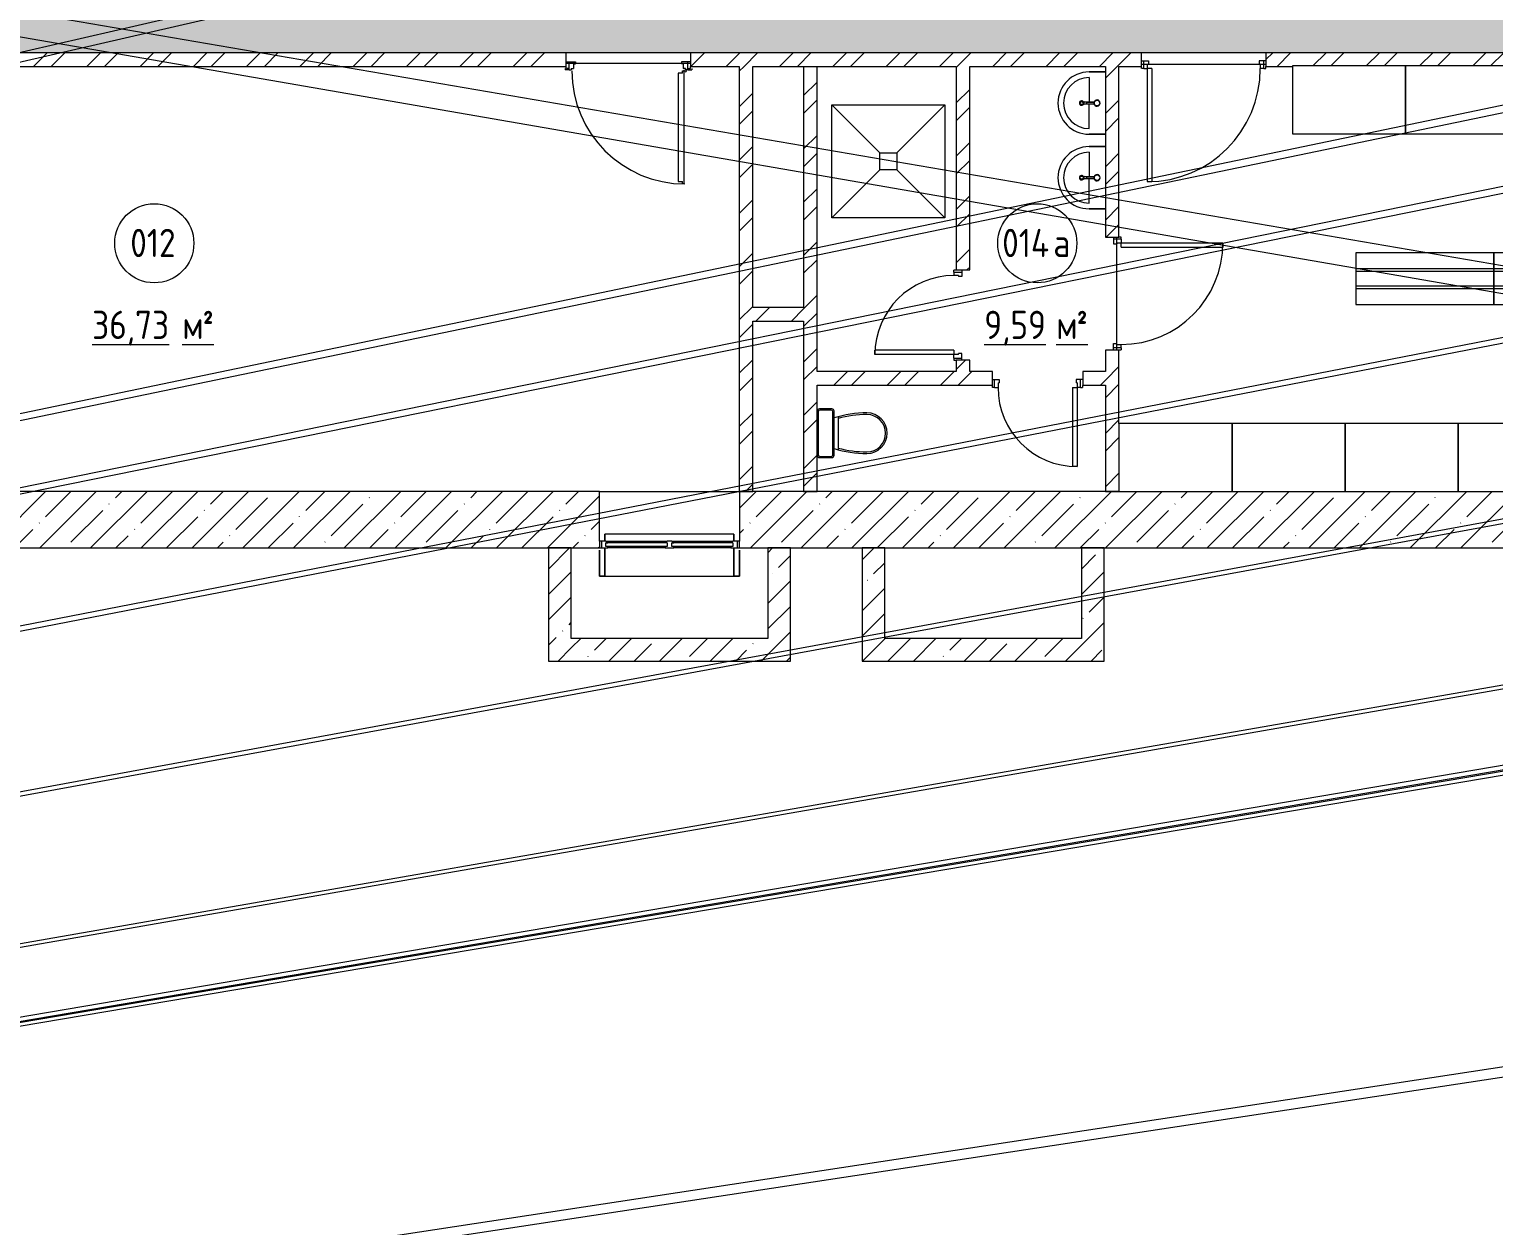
# Model space of a CAD drawing. Header units: millimetres. Extents: x -515342 to 330399, y -224905 to 507333.
# Drawn here: x -348578 to -335623, y -188794 to -178212 of the extents above; entities that cross this region are included whole.
import ezdxf

# ---------------------------------------------------------------- set-up
doc = ezdxf.new("R2010")
doc.units = ezdxf.units.MM
doc.linetypes.add('ASVP_Невидимые', pattern=[5, 3, -2])
doc.layers.get('0').update_dxf_attribs({"lineweight": 0})
for name, color, linetype, lineweight in [('_ Окна', 7, 'Continuous', 0), ('Витраж', 7, 'Continuous', 0), ('Двери', 7, 'Continuous', 0), ('Марки помещений', 7, 'Continuous', 0), ('Мебель', 7, 'Continuous', 0), ('Окна', 7, 'Continuous', 0), ('Перекрытие', 7, 'Continuous', 0), ('Сантехника', 7, 'Continuous', 0), ('Стены внутренние', 7, 'Continuous', 0), ('Стены несущие', 7, 'Continuous', 0), ('Стены перегородки', 7, 'Continuous', 0), ('экспертиза ДУ', 1, 'Continuous', 0), ('экспертиза условные обозначения', 1, 'Continuous', 0)]:
    doc.layers.add(name, color=color, linetype=linetype, lineweight=lineweight)
doc.styles.add('GOST Common_1', font='', dxfattribs={"width": 0.9, "height": 250})
doc.styles.add('GOST Common_2', font='', dxfattribs={"width": 0.9, "height": 250})
doc.styles.get('GOST Common_1').set_extended_font_data('GOST Common')
doc.styles.get('GOST Common_2').set_extended_font_data('GOST Common')
pattern_1 = [(45, (-373662.94, -185274.45), (-235.7317, 235.7317), []), (45, (-373505.78, -185274.45), (-235.7317, 235.7317), [])]
pattern_2 = [(45, (-373662.94, -185274.45), (-224.5064, 224.5064), []), (45, (-373438.43, -185274.45), (-224.5064, 224.5064), [396.875, -79.375, 3.353, -76.022])]

# ---------------------------------------------------------------- blocks, each defined once
blk = doc.blocks.new('Окно_ПВХ_2Створки - АР_Окно_ОП_1200_h_х1300_2ст-V4-О_АР_П_-1_-3_000_План -1 этажа')
at = {"layer": '_ Окна'}
for p, q in [((-544, 250), (-620, 250)), ((-620, 250), (-620, 190)), ((-620, 190), (-562, 190)), ((-600, 190), (-600, 250)), ((-562, 204), (-562, 236)), ((-562, 236), (-544, 236)), ((-562, 204), (-20, 204)), ((-562, 204), (-544, 204)), ((-544, 190), (-562, 190)), ((-544, 236), (-544, 250)), ((-544, 204), (-544, 190)), ((-543, 236), (-38, 236)), ((38, 250), (-38, 250)), ((-38, 250), (-38, 236)), ((-38, 236), (-20, 236)), ((-38, 204), (-38, 190)), ((-20, 204), (-38, 204)), ((-20, 190), (-38, 190)), ((-20, 236), (-20, 204)), ((-20, 190), (20, 190)), ((20, 204), (20, 236)), ((20, 236), (38, 236)), ((20, 204), (562, 204)), ((20, 204), (38, 204)), ((38, 190), (20, 190)), ((38, 236), (38, 250)), ((38, 236), (544, 236)), ((38, 204), (38, 190)), ((544, 250), (544, 236)), ((620, 250), (544, 250)), ((544, 236), (562, 236)), ((544, 204), (544, 190)), ((562, 204), (544, 204)), ((562, 190), (544, 190)), ((562, 236), (562, 204)), ((562, 190), (620, 190)), ((600, 190), (600, 250)), ((620, 190), (620, 250))]:
    blk.add_line(p, q, dxfattribs=at)
at = {"layer": 'Окна'}
for p, q in [((-544, 250), (-38, 250)), ((-38, 190), (-544, 190)), ((38, 250), (544, 250)), ((544, 190), (38, 190))]:
    blk.add_line(p, q, dxfattribs=at)
blk = doc.blocks.new('Прямоугольный импост - АР_Откос_Металлический_50х370 Серый Левый-10167312-О_АР_П_-1_-3_000_План -1 этажа')
at = {"layer": 'Витраж'}
for p, q in [((18798, 2596), (17658, 2596)), ((17658, 2226), (18798, 2226))]:
    blk.add_line(p, q, dxfattribs=at)
blk = doc.blocks.new('Прямоугольный импост - АР_Откос_Металлический_50х330 Серый Правый-V5-О_АР_П_-1_-3_000_План -1 этажа')
at = {"layer": 'Витраж'}
h = blk.add_hatch(dxfattribs=at)
h.set_pattern_fill('FP_14', color=256, style=0, pattern_type=2)
h.set_pattern_definition([(135, (30128.07, -2266), (-106.066, -106.066), [])])
h.paths.add_polyline_path([(-50, -40), (-49, -39), (-1, -39), (0, -40)])
at = {"layer": 'Витраж', "lineweight": 18}
for p, q in [((-50, 269), (-50, 330)), ((-50, 330), (-49, 330)), ((-49, 330), (-49, 269)), ((-50, -40), (-50, 209)), ((-49, 209), (-49, -39)), ((-1, -39), (-1, 190)), ((-1, 190), (0, 190)), ((0, 190), (0, -40)), ((0, -40), (-50, -40)), ((-49, -39), (-1, -39))]:
    blk.add_line(p, q, dxfattribs=at)
blk = doc.blocks.new('Прямоугольный импост - АР_Откос_Металлический_50х370 Серый Левый-V6-О_АР_П_-1_-3_000_План -1 этажа')
at = {"layer": 'Витраж'}
h = blk.add_hatch(dxfattribs=at)
h.set_pattern_fill('FP_15', color=256, style=0, pattern_type=2)
h.set_pattern_definition([(45, (-31368.07, -2266), (-106.066, 106.066), [])])
h.paths.add_polyline_path([(0, -40), (-1, -39), (-49, -39), (-50, -40)])
h.paths.add_polyline_path([(-50, 269), (-49, 269), (-50, 330)])
at = {"layer": 'Витраж', "lineweight": 18}
for p, q in [((-50, 330), (-50, 269)), ((-49, 330), (-50, 330)), ((-49, 269), (-49, 330)), ((-50, 209), (-50, -40)), ((-49, -39), (-49, 209)), ((0, 190), (-1, 190)), ((-1, 190), (-1, -39)), ((0, -40), (0, 190)), ((-50, -40), (0, -40)), ((-1, -39), (-49, -39))]:
    blk.add_line(p, q, dxfattribs=at)
blk = doc.blocks.new('СД_Люблино_Фасады_rvt-1-О_АР_П_-1_-3_000_План -1 этажа')
at = {"layer": 'Стены внутренние'}
h = blk.add_hatch(dxfattribs=at)
h.set_pattern_fill('FP_1', color=256, style=0, pattern_type=2)
h.set_pattern_definition([(45, (0, 0), (-224.5064, 224.5064), []), (45, (224.5, 0), (-224.5064, 224.5064), [396.875, -79.375, 3.353, -76.022])])
h.paths.add_polyline_path([(42065, 2475), (42350, 2475), (42350, 2975), (39883, 2975), (39883, 2475), (41725, 2475)])
h.paths.add_polyline_path([(38643, 2475), (38643, 2975), (31368, 2975), (31368, 2475), (38230, 2475)])
h.paths.add_polyline_path([(30128, 2475), (30128, 2975), (18848, 2975), (18848, 2475), (28689, 2475)])
h.paths.add_polyline_path([(17414, 2475), (17608, 2475), (17608, 2975), (15835, 2975), (15835, 2475), (16547, 2475)])
blk.add_line((30128, 2975), (31365, 2975), dxfattribs=at)
at = {"layer": 'Стены несущие'}
for p, q in [((30128, 2975), (18848, 2975)), ((30128, 2535), (30128, 2975)), ((34725, 2975), (31368, 2975)), ((31368, 2975), (31368, 2535)), ((18848, 2475), (30128, 2475)), ((31368, 2475), (38643, 2475))]:
    blk.add_line(p, q, dxfattribs=at)
at = {"layer": 'Витраж', "lineweight": 9, "extrusion": (0, 0, -1)}
blk.add_blockref('Прямоугольный импост - АР_Откос_Металлический_50х330 Серый Правый-V5-О_АР_П_-1_-3_000_План -1 этажа', (-30128, 2266), dxfattribs=at)
at = {"layer": 'Витраж', "lineweight": 9}
for name, p in [('Прямоугольный импост - АР_Откос_Металлический_50х370 Серый Левый-10167312-О_АР_П_-1_-3_000_План -1 этажа', (12520, 0)), ('Прямоугольный импост - АР_Откос_Металлический_50х370 Серый Левый-V6-О_АР_П_-1_-3_000_План -1 этажа', (31368, 2266))]:
    blk.add_blockref(name, p, dxfattribs=at)
at = {"layer": 'Окна', "lineweight": 9, "rotation": 180}
blk.add_blockref('Окно_ПВХ_2Створки - АР_Окно_ОП_1200_h_х1300_2ст-V4-О_АР_П_-1_-3_000_План -1 этажа', (30748, 2725), dxfattribs=at)
blk = doc.blocks.new('Дверь_Стальная_Противопожарная_1 полотно - АР_Дверь_EI30_1050х2080h_коробка__Г_Пр-10053615-О_АР_П_-1_-3_000_План -1 этажа')
at = {"layer": 'Двери', "lineweight": 18}
for p, q in [((-490, 100), (-490, 1100)), ((-490, 1100), (-480, 1100)), ((-480, 1100), (-480, 1080)), ((-439, 1080), (-480, 1080)), ((-439, 120), (-439, 1080)), ((-560, 80), (-560, 90)), ((-525, 90), (-560, 90)), ((-525, 90), (-505, 90)), ((-525, 90), (-525, 20)), ((-525, 20), (-469, 20)), ((-505, 80), (-505, 90)), ((-505, 80), (-485, 80)), ((-480, 100), (-490, 100)), ((-485, 39), (-485, 80)), ((-485, 39), (-469, 39)), ((-480, 120), (-480, 100)), ((-480, 120), (-439, 120)), ((-469, 20), (-469, 39)), ((485, 39), (469, 39)), ((469, 20), (469, 39)), ((525, 20), (469, 20)), ((505, 80), (485, 80)), ((485, 39), (485, 80)), ((525, 90), (505, 90)), ((505, 80), (505, 90)), ((525, 90), (525, 20)), ((525, 90), (560, 90)), ((560, 80), (560, 90))]:
    blk.add_line(p, q, dxfattribs=at)
at = {"layer": 'Двери', "linetype": 'ASVP_Невидимые', "lineweight": 18}
for p, q in [((-550, 80), (-550, 60)), ((-525, 80), (-550, 80)), ((-550, 20), (-525, 20)), ((525, 80), (550, 80)), ((550, 20), (525, 20)), ((550, 80), (550, 60))]:
    blk.add_line(p, q, dxfattribs=at)
at = {"layer": 'Двери', "lineweight": 18}
blk.add_circle((-500, 100), 10, dxfattribs=at)
blk.add_arc((-500, 100), 1000, 0, 90, dxfattribs=at)
blk = doc.blocks.new('Дверь_Деревянная_1 полотно - АР_Дверь_Межкомнатная_1000х2000h_полотно__Г_Л-10560731-О_АР_П_-1_-3_000_План -1 этажа')
at = {"layer": 'Двери', "lineweight": 18}
for p, q in [((500, 1080), (460, 1080)), ((460, 80), (460, 1080)), ((500, 80), (500, 1080)), ((-530, 80), (-500, 80)), ((-530, 80), (-530, 10)), ((-530, 10), (-490, 10)), ((-500, 40), (-500, 80)), ((-500, 40), (-490, 40)), ((-490, 10), (-490, 40)), ((460, 80), (500, 80)), ((500, 40), (490, 40)), ((490, 10), (490, 40)), ((530, 10), (490, 10)), ((530, 80), (500, 80)), ((500, 40), (500, 80)), ((530, 80), (530, 10))]:
    blk.add_line(p, q, dxfattribs=at)
at = {"layer": 'Двери', "linetype": 'ASVP_Невидимые', "lineweight": 18}
for p, q in [((-550, 80), (-550, 60)), ((-530, 80), (-550, 80)), ((-550, 10), (-530, 10)), ((530, 80), (550, 80)), ((550, 10), (530, 10)), ((550, 80), (550, 60))]:
    blk.add_line(p, q, dxfattribs=at)
at = {"layer": 'Двери', "lineweight": 18}
blk.add_arc((500, 80), 1000, 90, 180, dxfattribs=at)
blk = doc.blocks.new('Гардероб встроенный - Шкаф для одежды 600гл х 1000шир-10064963-О_АР_П_-1_-3_000_План -1 этажа')
at = {"layer": 'Мебель'}
for p, q in [((1000, 0), (0, 0)), ((0, 0), (0, -600)), ((1000, -600), (1000, 0)), ((0, -600), (1000, -600))]:
    blk.add_line(p, q, dxfattribs=at)
blk = doc.blocks.new('2D_Унитаз_Слив - АР_Сантехнические приборы_Унитаз для взрослых-9465270-О_АР_П_-1_-3_000_План -1 этажа')
at = {"layer": 'Сантехника'}
for p, q in [((-324, 190), (-324, 80)), ((-314, 185), (-314, 85)), ((86, 210), (-304, 210)), ((81, 200), (-299, 200)), ((-255, 245), (37, 245)), ((96, 85), (96, 185)), ((106, 80), (106, 190)), ((-299, 70), (81, 70))]:
    blk.add_line(p, q, dxfattribs=at)
for centre, radius, start, end in [((-109, 500), 180, 90, 180), ((-109, 500), 165, 90, 180), ((-109, 500), 180, 0, 90), ((-109, 500), 165, 0, 90), ((677, 500), 966, 180, 197.4702), ((692, 500), 966, 180, 195.3062), ((-910, 500), 966, 344.6938, 0), ((-895, 500), 966, 342.5298, 0), ((-304, 190), 20, 90, 180), ((-299, 185), 15, 90, 180), ((81, 185), 15, 360, 90), ((86, 190), 20, 360, 90), ((-304, 80), 20, 180, 270), ((-299, 85), 15, 180, 270), ((81, 85), 15, 270, 0), ((86, 80), 20, 270, 0)]:
    blk.add_arc(centre, radius, start, end, dxfattribs=at)
blk = doc.blocks.new('Трап - АР_Сантехнические приборы_Трап_1000х1000-9129556-О_АР_П_-1_-3_000_План -1 этажа')
at = {"layer": 'Сантехника'}
for p, q in [((-500, -500), (-500, 500)), ((-500, 500), (500, 500)), ((-75, 75), (-500, 500)), ((75, 75), (500, 500)), ((500, 500), (500, -500)), ((-75, 75), (75, 75)), ((-75, -75), (-75, 75)), ((75, 75), (75, -75)), ((-75, -75), (-500, -500)), ((75, -75), (-75, -75)), ((75, -75), (500, -500)), ((500, -500), (-500, -500))]:
    blk.add_line(p, q, dxfattribs=at)
blk = doc.blocks.new('Дверь_Деревянная_1 полотно - АР_Дверь_Санузел_700х2000h_полотно__Г_Пр-9465924-О_АР_П_-1_-3_000_План -1 этажа')
at = {"layer": 'Двери', "lineweight": 18}
for p, q in [((-350, 80), (-350, 780)), ((-350, 780), (-310, 780)), ((-310, 80), (-310, 780)), ((-380, 80), (-350, 80)), ((-380, 80), (-380, 10)), ((-380, 10), (-340, 10)), ((-350, 40), (-350, 80)), ((-310, 80), (-350, 80)), ((-350, 40), (-340, 40)), ((-340, 10), (-340, 40)), ((350, 40), (340, 40)), ((340, 10), (340, 40)), ((380, 10), (340, 10)), ((380, 80), (350, 80)), ((350, 40), (350, 80)), ((380, 80), (380, 10))]:
    blk.add_line(p, q, dxfattribs=at)
at = {"layer": 'Двери', "linetype": 'ASVP_Невидимые', "lineweight": 18}
for p, q in [((-400, 80), (-400, 60)), ((-380, 80), (-400, 80)), ((-400, 10), (-380, 10)), ((380, 80), (400, 80)), ((400, 10), (380, 10)), ((400, 80), (400, 60))]:
    blk.add_line(p, q, dxfattribs=at)
at = {"layer": 'Двери', "lineweight": 18}
blk.add_arc((-350, 80), 700, 0, 90, dxfattribs=at)
blk = doc.blocks.new('Дверь_Деревянная_1 полотно - АР_Дверь_Санузел_900х2000h_полотно__Г_Пр-10560730-О_АР_П_-1_-3_000_План -1 этажа')
at = {"layer": 'Двери', "lineweight": 18}
for p, q in [((-450, 80), (-450, 980)), ((-450, 980), (-410, 980)), ((-410, 80), (-410, 980)), ((-480, 80), (-450, 80)), ((-480, 80), (-480, 10)), ((-480, 10), (-440, 10)), ((-450, 40), (-450, 80)), ((-410, 80), (-450, 80)), ((-450, 40), (-440, 40)), ((-440, 10), (-440, 40)), ((450, 40), (440, 40)), ((440, 10), (440, 40)), ((480, 10), (440, 10)), ((480, 80), (450, 80)), ((450, 40), (450, 80)), ((480, 80), (480, 10))]:
    blk.add_line(p, q, dxfattribs=at)
at = {"layer": 'Двери', "linetype": 'ASVP_Невидимые', "lineweight": 18}
for p, q in [((-500, 80), (-500, 60)), ((-480, 80), (-500, 80)), ((-500, 10), (-480, 10)), ((480, 80), (500, 80)), ((500, 10), (480, 10)), ((500, 80), (500, 60))]:
    blk.add_line(p, q, dxfattribs=at)
at = {"layer": 'Двери', "lineweight": 18}
blk.add_arc((-450, 80), 900, 0, 90, dxfattribs=at)
blk = doc.blocks.new('2D_Раковина - АР_Сантехнические приборы_Раковина 550х420-9098613-О_АР_П_-1_-3_000_План -1 этажа')
at = {"layer": 'Сантехника'}
for p, q in [((-384, 205), (-384, 60)), ((-384, 60), (-384, 205)), ((-334, 205), (-119, 205)), ((-119, 161), (-119, 242)), ((-115, 226), (-115, 160)), ((-103, 226), (-115, 226)), ((-103, 160), (-103, 226)), ((-99, 242), (-99, 161)), ((116, 205), (-99, 205)), ((166, 60), (166, 205)), ((166, 205), (166, 60))]:
    blk.add_line(p, q, dxfattribs=at)
for centre, radius in [((-109, 270), 13.3), ((-109, 135), 24.5)]:
    blk.add_circle(centre, radius, dxfattribs=at)
for centre, radius, start, end in [((-109, 205), 275, 360, 180), ((-109, 205), 275, 360, 180), ((-109, 205), 225, 0, 180), ((-109, 270), 20, 284.1438, 255.8562), ((-109, 135), 27.5, 102.6043, 77.3977), ((-109, 242), 10, 0, 180), ((-109, 135), 25.3, 76.2933, 103.7089)]:
    blk.add_arc(centre, radius, start, end, dxfattribs=at)
blk = doc.blocks.new('Скамья-Раздевалка - 1220 x 457 x 356 мм-V39-О_АР_П_-1_-3_000_План -1 этажа')
at = {"layer": 'Мебель'}
for p, q in [((455, 48), (-765, 48)), ((-765, 48), (-765, -409)), ((455, 48), (-765, 48)), ((-765, 48), (-765, -92)), ((455, -409), (455, 48)), ((455, -92), (455, 48)), ((-765, -92), (455, -92)), ((455, -117), (-765, -117)), ((-765, -117), (-765, -244)), ((455, -244), (455, -117)), ((-765, -244), (455, -244)), ((455, -270), (-765, -270)), ((-765, -270), (-765, -409)), ((455, -409), (455, -270)), ((-765, -409), (455, -409)), ((-765, -409), (455, -409))]:
    blk.add_line(p, q, dxfattribs=at)
blk = doc.blocks.new('ASVP_Марка_Помещение_ДваЗначения - Номер Площадь-685795-О_АР_П_-1_-3_000_План -1 этажа')
at = {"layer": 'Марки помещений'}
blk.add_circle((0, 0), 3.5, dxfattribs=at)

msp = doc.modelspace()

# ---------------------------------------------------------------- hatches: boundary and pattern name
at = {"layer": 'Стены внутренние'}
h = msp.add_hatch(dxfattribs=at)
h.set_pattern_fill('FP_2', color=256, style=0, pattern_type=2)
h.set_pattern_definition(pattern_1)
h.paths.add_polyline_path([(-337637.9357, -178539.4503), (-337402.9357, -178539.4503), (-337402.9357, -178535.3082), (-324402.9357, -178535.3082), (-324402.9357, -178419.4503), (-337637.9357, -178419.4503), (-337637.9357, -178535.3082)])
h.paths.add_polyline_path([(-338737.9357, -178539.4503), (-338737.9357, -178419.4503), (-342727.9357, -178419.4503), (-342727.9357, -178539.4503), (-338937.9357, -178539.4503)])
h.paths.add_polyline_path([(-343827.9357, -178539.4503), (-343827.9357, -178419.4503), (-353292.9357, -178419.4503), (-353292.9357, -178539.4503), (-344973.7211, -178539.4503)])
h = msp.add_hatch(dxfattribs=at)
h.set_pattern_fill('FP_2', color=256, style=0, pattern_type=2)
h.set_pattern_definition(pattern_1)
h.paths.add_polyline_path([(-342297.9357, -182299.5103), (-342177.9357, -182299.5103), (-342177.9357, -178539.4503), (-342297.9357, -178539.4503), (-342297.9357, -182066.7164)])
h = msp.add_hatch(dxfattribs=at)
h.set_pattern_fill('FP_2', color=256, style=0, pattern_type=2)
h.set_pattern_definition(pattern_1)
h.paths.add_polyline_path([(-341607.9357, -182299.5103), (-341607.9357, -178539.4503), (-341727.9357, -178539.4503), (-341727.9357, -182299.5103)])
h = msp.add_hatch(dxfattribs=at)
h.set_pattern_fill('FP_2', color=256, style=0, pattern_type=2)
h.set_pattern_definition(pattern_1)
h.paths.add_polyline_path([(-340377.9357, -181239.4503), (-340257.9357, -181239.4503), (-340257.9357, -181139.4503), (-340377.9357, -181139.4503)])
h.paths.add_polyline_path([(-340257.9357, -180339.4503), (-340257.9357, -178539.4503), (-340377.9357, -178539.4503), (-340377.9357, -180339.4503)])
h = msp.add_hatch(dxfattribs=at)
h.set_pattern_fill('FP_2', color=256, style=0, pattern_type=2)
h.set_pattern_definition(pattern_1)
h.paths.add_polyline_path([(-339057.9357, -182299.5103), (-338937.9357, -182299.4503), (-338937.9357, -181049.4503), (-339057.9357, -181049.4503), (-339057.9357, -182299.4503)])
h.paths.add_polyline_path([(-338937.9357, -180049.4503), (-338937.9357, -178539.4503), (-339057.9357, -178539.4503), (-339057.9357, -180049.4503)])
h = msp.add_hatch(dxfattribs=at)
h.set_pattern_fill('FP_2', color=256, style=0, pattern_type=2)
h.set_pattern_definition(pattern_1)
h.paths.add_polyline_path([(-341727.9357, -180791.9196), (-341727.9357, -180671.9196), (-342177.9357, -180671.9196), (-342177.9357, -180791.9196)])
h = msp.add_hatch(dxfattribs=at)
h.set_pattern_fill('FP_2', color=256, style=0, pattern_type=2)
h.set_pattern_definition(pattern_1)
h.paths.add_polyline_path([(-339057.9357, -181359.4503), (-339057.9357, -181239.4503), (-339257.9357, -181239.4503), (-339257.9357, -181359.4503)])
h.paths.add_polyline_path([(-340057.9357, -181359.4503), (-340057.9357, -181239.4503), (-341607.9357, -181239.4503), (-341607.9357, -181359.4503), (-341504.3998, -181359.4503)])
h = msp.add_hatch(dxfattribs=at)
h.set_pattern_fill('FP_1', color=256, style=0, pattern_type=2)
h.set_pattern_definition(pattern_2)
h.paths.add_polyline_path([(-343784.865, -183799.4503), (-343784.865, -182799.4503), (-343984.865, -182799.4503), (-343984.865, -183799.4503)])
h = msp.add_hatch(dxfattribs=at)
h.set_pattern_fill('FP_1', color=256, style=0, pattern_type=2)
h.set_pattern_definition(pattern_2)
h.paths.add_polyline_path([(-341844.865, -183599.4503), (-341844.865, -182799.4503), (-342044.865, -182799.4503), (-342044.865, -183599.4503)])
h = msp.add_hatch(dxfattribs=at)
h.set_pattern_fill('FP_1', color=256, style=0, pattern_type=2)
h.set_pattern_definition(pattern_2)
h.paths.add_polyline_path([(-341009.865, -183799.4503), (-341009.865, -182799.4503), (-341209.865, -182799.4503), (-341209.865, -183799.4503)])
h = msp.add_hatch(dxfattribs=at)
h.set_pattern_fill('FP_1', color=256, style=0, pattern_type=2)
h.set_pattern_definition(pattern_2)
h.paths.add_polyline_path([(-339069.865, -183599.4503), (-339069.865, -182799.4503), (-339269.865, -182799.4503), (-339269.865, -183599.4503)])
h = msp.add_hatch(dxfattribs=at)
h.set_pattern_fill('FP_1', color=256, style=0, pattern_type=2)
h.set_pattern_definition(pattern_2)
h.paths.add_polyline_path([(-341844.865, -183799.4503), (-341844.865, -183599.4503), (-343784.865, -183599.4503), (-343784.865, -183799.4503), (-343239.0604, -183799.4503)])
h = msp.add_hatch(dxfattribs=at)
h.set_pattern_fill('FP_1', color=256, style=0, pattern_type=2)
h.set_pattern_definition(pattern_2)
h.paths.add_polyline_path([(-341009.865, -183799.4503), (-339069.865, -183799.4503), (-339069.865, -183599.4503), (-341009.865, -183599.4503)])
at = {"layer": 'экспертиза условные обозначения', "transparency": 33554687}
h = msp.add_hatch(dxfattribs=at)
h.set_pattern_fill('GRASS', color=3, scale=30)
h.set_pattern_definition([(90, (-528066.2, 6791.8), (-538.8154, 538.8154), [142.875, -934.7557]), (45, (-528066.2, 6791.8), (-538.8154, 538.8154), [142.875, -619.125]), (135, (-528066.2, 6791.8), (-538.8154, -538.8154), [142.875, -619.125])])
h.paths.add_polyline_path([(-371747.9357, -176269.4503), (-371722.9357, -176269.4503), (-371722.9357, -175916.9503), (-370222.9357, -175916.9503), (-370222.9357, -176269.4503), (-322192.9357, -176269.4503), (-322192.9357, -182806.5759), (-321192.9357, -182814.5103), (-321192.9357, -183194.5103), (-320812.9357, -183194.5103), (-320812.9357, -182799.4503), (-320729.5118, -182799.4503), (-320729.5118, -182679.4503), (-319727.9357, -182679.4503), (-319727.9357, -184614.4503), (-324282.9357, -184614.4503), (-324282.9357, -178419.4503), (-357557.9357, -178419.4503), (-357557.9357, -178679.4503), (-371747.9357, -178679.4503)])

# ---------------------------------------------------------------- linework, layer by layer
at = {"layer": 'Перекрытие'}
for p, q in [((-342727.9357, -178513.9503), (-343827.9357, -178513.9503)), ((-338737.9357, -178519.4503), (-337637.9357, -178519.4503)), ((-338957.9357, -181049.4503), (-338957.9357, -180049.4503))]:
    msp.add_line(p, q, dxfattribs=at)
at = {"layer": 'Стены несущие'}
for p, q in [((-343984.865, -182799.4503), (-343984.865, -183799.4503)), ((-343784.865, -182799.4503), (-343984.865, -182799.4503)), ((-343784.865, -183599.4503), (-343784.865, -182799.4503)), ((-341844.865, -182799.4503), (-342044.865, -182799.4503)), ((-342044.865, -182799.4503), (-342044.865, -183599.4503)), ((-341844.865, -183799.4503), (-341844.865, -182799.4503)), ((-341209.865, -182799.4503), (-341209.865, -183799.4503)), ((-341009.865, -182799.4503), (-341209.865, -182799.4503)), ((-341009.865, -183599.4503), (-341009.865, -182799.4503)), ((-339069.865, -182799.4503), (-339269.865, -182799.4503)), ((-339269.865, -182799.4503), (-339269.865, -183599.4503)), ((-339069.865, -183799.4503), (-339069.865, -182799.4503)), ((-342044.865, -183599.4503), (-343784.865, -183599.4503)), ((-339269.865, -183599.4503), (-341009.865, -183599.4503)), ((-343984.865, -183799.4503), (-341844.865, -183799.4503)), ((-341209.865, -183799.4503), (-339069.865, -183799.4503))]:
    msp.add_line(p, q, dxfattribs=at)
at = {"layer": 'Стены перегородки'}
for p, q in [((-343827.9357, -178419.4503), (-353292.9357, -178419.4503)), ((-343827.9357, -178539.4503), (-343827.9357, -178419.4503)), ((-338737.9357, -178419.4503), (-342727.9357, -178419.4503)), ((-342727.9357, -178419.4503), (-342727.9357, -178539.4503)), ((-338737.9357, -178539.4503), (-338737.9357, -178419.4503)), ((-324282.9357, -178419.4503), (-337637.9357, -178419.4503)), ((-337637.9357, -178419.4503), (-337637.9357, -178539.4503)), ((-352072.9357, -178539.4503), (-343827.9357, -178539.4503)), ((-342727.9357, -178539.4503), (-342297.9357, -178539.4503)), ((-342297.9357, -178539.4503), (-342297.9357, -182299.5103)), ((-342177.9357, -180671.9196), (-342177.9357, -178539.4503)), ((-342177.9357, -178539.4503), (-340377.9357, -178539.4503)), ((-341727.9357, -178539.4503), (-341727.9357, -180671.9196)), ((-341607.9357, -181239.4503), (-341607.9357, -178539.4503)), ((-340377.9357, -178539.4503), (-340377.9357, -180339.4503)), ((-340257.9357, -180339.4503), (-340257.9357, -178539.4503)), ((-340257.9357, -178539.4503), (-339057.9357, -178539.4503)), ((-339057.9357, -178539.4503), (-339057.9357, -180049.4503)), ((-338937.9357, -180049.4503), (-338937.9357, -178539.4503)), ((-338937.9357, -178539.4503), (-338737.9357, -178539.4503)), ((-337637.9357, -178539.4503), (-337402.9357, -178539.4503)), ((-339057.9357, -180049.4503), (-338937.9357, -180049.4503)), ((-340377.9357, -180339.4503), (-340257.9357, -180339.4503)), ((-341727.9357, -180671.9196), (-342177.9357, -180671.9196)), ((-342177.9357, -182299.5103), (-342177.9357, -180791.9196)), ((-342177.9357, -180791.9196), (-341727.9357, -180791.9196)), ((-341727.9357, -180791.9196), (-341727.9357, -182299.5103)), ((-338937.9357, -181049.4503), (-339057.9357, -181049.4503)), ((-339057.9357, -181049.4503), (-339057.9357, -181239.4503)), ((-338937.9357, -181699.4503), (-338937.9357, -181049.4503)), ((-340377.9357, -181239.4503), (-341607.9357, -181239.4503)), ((-340377.9357, -181139.4503), (-340377.9357, -181239.4503)), ((-340257.9357, -181139.4503), (-340377.9357, -181139.4503)), ((-340257.9357, -181239.4503), (-340257.9357, -181139.4503)), ((-340057.9357, -181239.4503), (-340257.9357, -181239.4503)), ((-340057.9357, -181359.4503), (-340057.9357, -181239.4503)), ((-339057.9357, -181239.4503), (-339257.9357, -181239.4503)), ((-339257.9357, -181239.4503), (-339257.9357, -181359.4503)), ((-341607.9357, -182299.5103), (-341607.9357, -181359.4503)), ((-341607.9357, -181359.4503), (-340057.9357, -181359.4503)), ((-339257.9357, -181359.4503), (-339057.9357, -181359.4503)), ((-339057.9357, -181359.4503), (-339057.9357, -182299.5103)), ((-342297.9357, -182299.5103), (-342177.9357, -182299.5103)), ((-341727.9357, -182299.5103), (-341607.9357, -182299.5103)), ((-339057.9357, -182299.5103), (-338937.9357, -182299.5103))]:
    msp.add_line(p, q, dxfattribs=at)
at = {"layer": 'экспертиза ДУ', "elevation": 0}
for points in [[(-329512.5827, -181339.9849), (-487774.7644, -154195.9235), (-330386.4084, -181442.0526)], [(-312311.795, -180776.7047), (-488305.5791, -210666.1805), (-311437.9693, -180674.637)]]:
    msp.add_lwpolyline(points, dxfattribs=at)
at = {"layer": 'экспертиза ДУ'}
for points in [[(-287553.6618, -173763.0558), (-488305.5791, -210666.1805)], [(-488305.5791, -210666.1805), (-288427.4875, -173865.1235)], [(-277912.7212, -174005.5058), (-488305.5791, -210666.1805)], [(-488305.5791, -210666.1805), (-278786.547, -174107.5735)], [(-330024.4632, -174211.9626), (-488305.5791, -210666.1805)], [(-300753.1676, -174231.6771), (-488305.5791, -210666.1805)], [(-312924.1615, -174254.9086), (-488305.5791, -210666.1805)], [(-488305.5791, -210666.1805), (-330898.289, -174314.0302)], [(-309270.3976, -174331.5252), (-488305.5791, -210666.1805)], [(-488305.5791, -210666.1805), (-301626.9933, -174333.7448)], [(-488305.5791, -210666.1805), (-313797.9872, -174356.9763)], [(-488305.5791, -210666.1805), (-310144.2234, -174433.5929)], [(-306476.4678, -179891.5851), (-488305.5791, -210666.1805)], [(-488305.5791, -210666.1805), (-307350.2935, -179993.6528)], [(-289917.9308, -180437.7335), (-488305.5791, -210666.1805), (-288937.6231, -180405.8137)]]:
    msp.add_lwpolyline(points, dxfattribs=at)
at = {"layer": 'экспертиза условные обозначения', "color": 3}
msp.add_lwpolyline([(-371747.9357, -176269.4503), (-371722.9357, -176269.4503), (-371722.9357, -175916.9503), (-370222.9357, -175916.9503), (-370222.9357, -176269.4503), (-322192.9357, -176269.4503), (-322192.9357, -182806.5759), (-321192.9357, -182814.5103), (-321192.9357, -183194.5103), (-320812.9357, -183194.5103), (-320812.9357, -182799.4503), (-320729.5118, -182799.4503), (-320729.5118, -182679.4503), (-319727.9357, -182679.4503), (-319727.9357, -184614.4503), (-324282.9357, -184614.4503), (-324282.9357, -178419.4503), (-357557.9357, -178419.4503), (-357557.9357, -178679.4503), (-371747.9357, -178679.4503), (-371747.9357, -176269.4503)], dxfattribs=at)

# ---------------------------------------------------------------- block references
msp.add_blockref('СД_Люблино_Фасады_rvt-1-О_АР_П_-1_-3_000_План -1 этажа', (-373662.9357, -185274.4503))
at = {"layer": 'Двери'}
for name, p, rotation in [('Дверь_Стальная_Противопожарная_1 полотно - АР_Дверь_EI30_1050х2080h_коробка__Г_Пр-10053615-О_АР_П_-1_-3_000_План -1 этажа', (-343277.9357, -178479.4503), 180), ('Дверь_Деревянная_1 полотно - АР_Дверь_Межкомнатная_1000х2000h_полотно__Г_Л-10560731-О_АР_П_-1_-3_000_План -1 этажа', (-338187.9357, -178479.4503), 180), ('Дверь_Деревянная_1 полотно - АР_Дверь_Санузел_900х2000h_полотно__Г_Пр-10560730-О_АР_П_-1_-3_000_План -1 этажа', (-338997.9357, -180549.4503), 269.9999999999998), ('Дверь_Деревянная_1 полотно - АР_Дверь_Санузел_700х2000h_полотно__Г_Пр-9465924-О_АР_П_-1_-3_000_План -1 этажа', (-340317.9357, -180739.4503), 90), ('Дверь_Деревянная_1 полотно - АР_Дверь_Санузел_700х2000h_полотно__Г_Пр-9465924-О_АР_П_-1_-3_000_План -1 этажа', (-339657.9357, -181299.4503), 180)]:
    msp.add_blockref(name, p, dxfattribs=dict(at, rotation=rotation))
at = {"layer": 'Марки помещений', "xscale": 99.99999999999993, "yscale": 99.99999999999993, "zscale": 99.99999999999993}
for p in [(-347472.4803, -180104.3133), (-339661.0565, -180104.3133)]:
    msp.add_blockref('ASVP_Марка_Помещение_ДваЗначения - Номер Площадь-685795-О_АР_П_-1_-3_000_План -1 этажа', p, dxfattribs=at)
at = {"layer": 'Мебель', "rotation": 180}
for p in [(-336402.9357, -179135.3082), (-335402.9357, -179135.3082), (-337937.9357, -182299.4503), (-336937.9357, -182299.4503), (-335937.9357, -182299.4503), (-334937.9357, -182299.4503)]:
    msp.add_blockref('Гардероб встроенный - Шкаф для одежды 600гл х 1000шир-10064963-О_АР_П_-1_-3_000_План -1 этажа', p, dxfattribs=at)
at = {"layer": 'Мебель'}
for p in [(-336077.6209, -180236.6645), (-334857.6209, -180236.6645)]:
    msp.add_blockref('Скамья-Раздевалка - 1220 x 457 x 356 мм-V39-О_АР_П_-1_-3_000_План -1 этажа', p, dxfattribs=at)
at = {"layer": 'Сантехника'}
for name, p, rotation in [('2D_Раковина - АР_Сантехнические приборы_Раковина 550х420-9098613-О_АР_П_-1_-3_000_План -1 этажа', (-338997.9357, -178755.3757), 89.99999999999987), ('Трап - АР_Сантехнические приборы_Трап_1000х1000-9129556-О_АР_П_-1_-3_000_План -1 этажа', (-340977.9357, -179379.4504), 89.99999999999993), ('2D_Раковина - АР_Сантехнические приборы_Раковина 550х420-9098613-О_АР_П_-1_-3_000_План -1 этажа', (-338997.9357, -179415.3757), 89.99999999999987), ('2D_Унитаз_Слив - АР_Сантехнические приборы_Унитаз для взрослых-9465270-О_АР_П_-1_-3_000_План -1 этажа', (-341667.9357, -181893.5849), 270.0000000000001)]:
    msp.add_blockref(name, p, dxfattribs=dict(at, rotation=rotation))

# ---------------------------------------------------------------- texts
at = {"layer": 'Марки помещений', "char_height": 250, "attachment_point": 1}
for s, insert, width, style in [('012', (-347684.8876, -179976.5882), 526.708687, 'GOST Common_1'), ('014', (-339971.5638, -179976.5882), 548.35425, 'GOST Common_1'), ('\\fGOST Common|b0|i0|c204|p34|;\\W.9;а', (-339519.1263, -179976.5882), 216.455625, 'GOST Common_1'), ('\\L36,73 ', (-348021.9238, -180701.1187), 966.835125, 'GOST Common_1'), ('\\L\\fGOST Common|b0|i0|c238|p34|;\\W.9;\\L²', (-347045.6113, -180701.1187), 165.949312, 'GOST Common_2'), ('\\L9,59 ', (-340129.95, -180701.1187), 772.025062, 'GOST Common_1'), ('\\L\\fGOST Common|b0|i0|c238|p34|;\\W.9;\\L²', (-339314.3718, -180701.1187), 165.949312, 'GOST Common_2'), ('\\L\\fGOST Common|b0|i0|c204|p34|;\\W.9;\\Lм', (-347224.205, -180701.1187), 216.455625, 'GOST Common_1'), ('\\L\\fGOST Common|b0|i0|c204|p34|;\\W.9;\\Lм', (-339492.9656, -180701.1187), 216.455625, 'GOST Common_1')]:
    msp.add_mtext(s, dxfattribs=dict(at, insert=insert, width=width, style=style))

doc.saveas('drawing.dxf')
